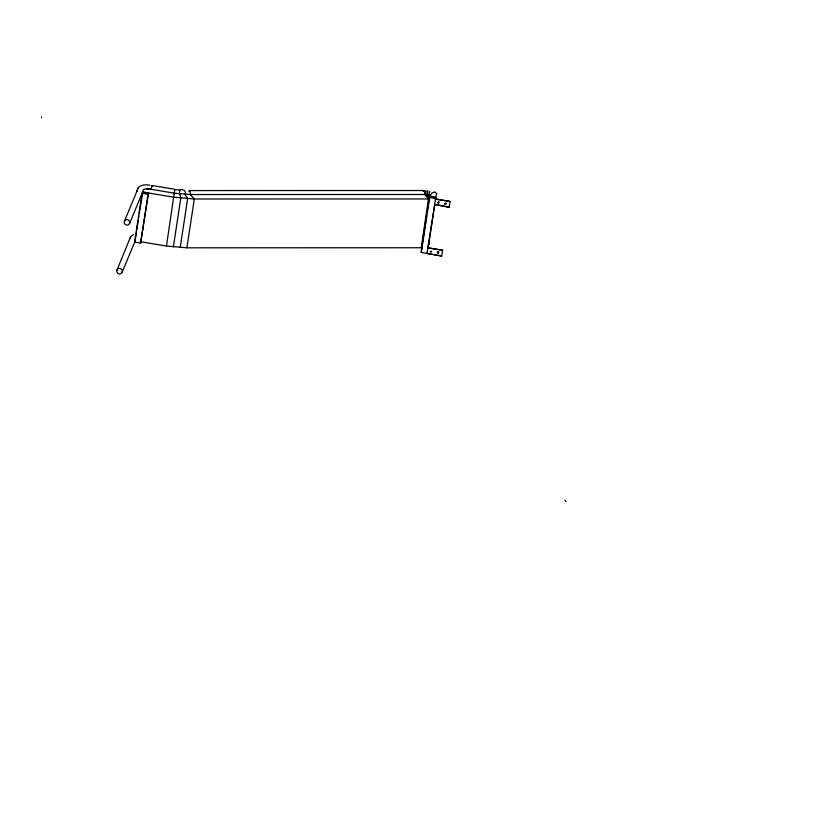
<?xml version="1.0" encoding="UTF-8"?>
<svg xmlns="http://www.w3.org/2000/svg" width="830" height="830" viewBox="0 0 830 830"><rect width="100%" height="100%" fill="white"/><g stroke="black" fill="none" stroke-linecap="round" stroke-linejoin="round"><path stroke-width="1.25" d="M422.003 248.637L421.256 247.745L186.875 247.807L166.457 246.033L140.146 241.655M152.056 186.304L152.046 185.495L151.185 189.313L146.713 188.877M152.046 185.495L174.819 189.292L166.457 246.033M429.598 191.346L421.256 247.745M179.539 194.552L179.778 189.925L174.746 189.634M427.471 195.392L427.709 190.765L427.357 191.523M41.5 117.632L41.593 116.989M142.044 193.245L134.616 242.059L140.612 243.117L148.549 193.079L142.563 192.01L142.044 193.245L148.041 194.313L148.549 193.079M135.134 240.825L136.473 232.058M136.846 229.557L138.185 220.79M138.558 218.29L138.942 215.779M139.326 213.289L143.154 190.039A6.65 2.127 8.7 0 1 149.359 189.012L174.29 193.172L190.163 194.542L424.587 194.49L430.635 195.133L431.828 193.017L434.92 191.927L436.819 193.691L435.626 196.544M140.612 243.117L148.041 194.313M173.366 246.915L180.795 198.1L179.664 193.847M180.214 247.506L187.632 198.692L184.976 194.303C187.092 190.61 181.407 187.788 179.415 190.682M186.875 247.807L194.303 198.993L190.163 194.542C190.578 193.546 190.132 189.136 188.69 191.294M429.359 197.395L420.986 252.393L441.705 256.034L426.983 253.409L435.864 197.229L429.867 196.16L429.359 197.395L435.345 198.463M421.505 251.158L426.973 215.333M427.346 212.833L429.867 196.16M428.073 248.388L434.692 204.906M435.47 199.791L435.864 197.229M441.705 256.034L442.639 250.245L427.834 247.817L442.639 250.245M434.495 204.408L449.134 207.23L450.068 201.441L435.262 199.003L450.068 201.441M429.017 195.59L429.131 194.884M174.175 193.878L174.29 193.172M149.908 185.142C145.115 184.405 137.469 184.592 137.075 191.056L137.292 190.34L124.459 221.154C122.809 224.38 128.131 227.047 129.511 223.581L141.857 193.919M137.687 189.032L137.894 188.317M129.511 223.581C131.161 220.355 125.838 217.688 124.459 221.154M133.474 234.475L130.466 237.121L117.03 269.968C115.38 273.195 120.703 275.851 122.083 272.385L134.927 241.54M130.258 237.837L130.466 237.121M122.083 272.385C123.743 269.159 118.42 266.503 117.03 269.968M430.614 195.154L428.685 198.941L194.303 198.993L173.875 197.229L142.563 192.01M446.26 203.661L446.063 202.945M449.134 207.23L435.719 204.626M425.219 191.336L425.935 190.744L426.07 194.552L428.685 198.941L429.442 199.065L429.608 200.559M423.124 191.242C424.555 189.084 424.991 193.494 424.587 194.49L428.685 198.941L427.585 194.687M437.669 251.957L438.344 251.615M438.748 252.611L438.759 251.874M428.197 245.348L429.39 243.232L428.778 241.312M430.542 197.177L432.606 196.669L433.924 197.281M438.437 201.586L439.174 201.815M189.448 190.558L423.871 190.506M564.95 500.168L566.06 501.611M430.345 251.511C431.382 253.773 432.015 249.737 430.345 251.511M437.773 202.696C438.8 204.958 439.444 200.922 437.773 202.696M437.4 252.642C438.437 254.903 439.08 250.868 437.4 252.642M444.828 203.838C445.866 206.089 446.509 202.064 444.828 203.838"/></g></svg>
